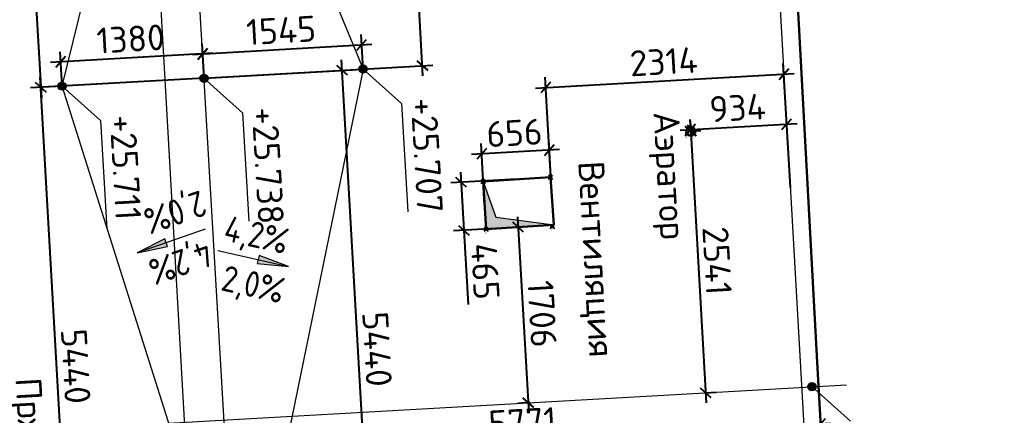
# Model space of a CAD drawing. Header units: metres. Extents: x 107714.2 to 107732.3, y 110797.9 to 110846.2.
# Drawn here: x 107721.78 to 107731.38, y 110833.92 to 110837.76 of the extents above; entities that cross this region are included whole.
import ezdxf

# ---------------------------------------------------------------- set-up
doc = ezdxf.new("R2010")
doc.units = ezdxf.units.M
doc.header["$PDMODE"] = 35
doc.header["$PDSIZE"] = 0.02
doc.linetypes.add('_ШПТ__20_т__2_5__Линия сетки', pattern=[25, 20, -2.5, 0, -2.5])
doc.linetypes.add('CENTER', pattern=[50.8, 31.75, -6.35, 6.35, -6.35])
for name, color, linetype, lineweight in [('Высотные отметки', 7, 'Continuous', 9), ('Линии1', 7, 'Continuous', 30), ('ОСИ', 251, 'CENTER', 18), ('Уклоны в точках', 7, 'Continuous', 9)]:
    doc.layers.add(name, color=color, linetype=linetype, lineweight=lineweight)
doc.layers.add('Слой1', color=7, linetype='Continuous')
doc.styles.add('GOST 2.304 type A', font='isocpeur.ttf')
doc.styles.add('GOST Common_2', font='', dxfattribs={"width": 0.9, "height": 250})
doc.styles.add('ISOCPEUR', font='isocpeur.ttf', dxfattribs={"height": 375})
doc.styles.get("Standard").update_dxf_attribs({"font": 'arial.ttf'})
doc.styles.get('GOST Common_2').set_extended_font_data('GOST Common')
doc.dimstyles.new('ISO-25', dxfattribs={"dimtxt": 0.25, "dimasz": 0.1, "dimexe": 0.1, "dimexo": 0, "dimgap": 0.06, "dimtad": 1, "dimdec": 0, "dimlfac": 1000, "dimtxsty": 'GOST 2.304 type A', "dimblk": 'OBLIQUE', "dimcen": 2.5, "dimdle": 0.1, "dimadec": 0, "dimazin": 0, "dimtfac": 1, "dimtdec": 0, "dimtmove": 0, "dimatfit": 3, "dimfxl": 1, "dimarcsym": 0})

# ---------------------------------------------------------------- blocks, each defined once
blk = doc.blocks.new('_Oblique')
at = {"color": 0, "linetype": 'ByBlock', "lineweight": -2}
blk.add_line((-0.5, -0.5), (0.5, 0.5), dxfattribs=at)
blk = doc.blocks.new('*D133')
at = {"color": 0, "lineweight": -2, "transparency": 16777216}
for p, q in [((107722.1923, 110837.1151), (107721.8869, 110837.0977)), ((107722.3012, 110831.572), (107721.9811, 110837.2032)), ((107723.8884, 110831.7624), (107722.1956, 110831.6661))]:
    blk.add_line(p, q, dxfattribs=at)
at = {"layer": 'Defpoints', "color": 0, "lineweight": 9, "transparency": 16777216}
for p in [(107722.1923, 110837.1151), (107721.9868, 110837.1034), (107723.8884, 110831.7624)]:
    blk.add_point(p, dxfattribs=at)
at = {"color": 0, "lineweight": -2, "transparency": 16777216, "xscale": 0.1, "yscale": 0.1, "zscale": 0.1}
for p, rotation in [((107721.9868, 110837.1034), 93.25304974487426), ((107722.2955, 110831.6718), 273.2530497448743)]:
    blk.add_blockref('_Oblique', p, dxfattribs=dict(at, rotation=rotation))
at = {"color": 0, "lineweight": 9, "transparency": 16777216, "insert": (107722.3258, 110834.3981), "char_height": 0.25, "attachment_point": 5, "rotation": 273.25305, "style": 'GOST 2.304 type A'}
blk.add_mtext('5440', dxfattribs=at)
blk = doc.blocks.new('*D134')
at = {"color": 0, "lineweight": -2, "transparency": 16777216}
for p, q in [((107725.1127, 110837.2811), (107725.0937, 110837.6155)), ((107723.4568, 110837.4223), (107725.1992, 110837.5214)), ((107723.5702, 110837.1904), (107723.551, 110837.5279))]:
    blk.add_line(p, q, dxfattribs=at)
at = {"layer": 'Defpoints', "color": 0, "lineweight": 9, "transparency": 16777216}
for p in [(107725.0993, 110837.5157), (107725.1127, 110837.2811), (107723.5702, 110837.1904)]:
    blk.add_point(p, dxfattribs=at)
at = {"color": 0, "lineweight": -2, "transparency": 16777216, "xscale": 0.1, "yscale": 0.1, "zscale": 0.1}
for p, rotation in [((107725.0993, 110837.5157), 3.253049744874275), ((107723.5567, 110837.428), 183.2530497448743)]:
    blk.add_blockref('_Oblique', p, dxfattribs=dict(at, rotation=rotation))
at = {"color": 0, "lineweight": 9, "transparency": 16777216, "insert": (107724.3175, 110837.6566), "char_height": 0.25, "attachment_point": 5, "rotation": 3.25305, "style": 'GOST 2.304 type A'}
blk.add_mtext('1545', dxfattribs=at)
blk = doc.blocks.new('*D135')
at = {"color": 0, "lineweight": -2, "transparency": 16777216}
for p, q in [((107723.57, 110837.1934), (107723.551, 110837.5279)), ((107723.6565, 110837.4337), (107722.0791, 110837.344)), ((107722.1923, 110837.1151), (107722.1733, 110837.4495))]:
    blk.add_line(p, q, dxfattribs=at)
at = {"layer": 'Defpoints', "color": 0, "lineweight": 9, "transparency": 16777216}
for p in [(107722.1789, 110837.3497), (107722.1923, 110837.1151), (107723.57, 110837.1934)]:
    blk.add_point(p, dxfattribs=at)
at = {"color": 0, "lineweight": -2, "transparency": 16777216, "xscale": 0.1, "yscale": 0.1, "zscale": 0.1}
for p, rotation in [((107722.1789, 110837.3497), 183.2530497448743), ((107723.5567, 110837.428), 3.253049744874268)]:
    blk.add_blockref('_Oblique', p, dxfattribs=dict(at, rotation=rotation))
at = {"color": 0, "lineweight": 9, "transparency": 16777216, "insert": (107722.8573, 110837.5736), "char_height": 0.25, "attachment_point": 5, "rotation": 3.25305, "style": 'GOST 2.304 type A'}
blk.add_mtext('1380', dxfattribs=at)
blk = doc.blocks.new('*D136')
at = {"color": 0, "lineweight": -2, "transparency": 16777216}
for p, q in [((107723.3087, 110841.6486), (107721.6337, 110841.5534)), ((107721.7278, 110841.6589), (107721.9924, 110837.0036)), ((107723.57, 110837.1934), (107721.8869, 110837.0977))]:
    blk.add_line(p, q, dxfattribs=at)
at = {"layer": 'Defpoints', "color": 0, "lineweight": 9, "transparency": 16777216}
for p in [(107723.3087, 110841.6486), (107723.57, 110837.1934), (107721.9868, 110837.1034)]:
    blk.add_point(p, dxfattribs=at)
at = {"color": 0, "lineweight": -2, "transparency": 16777216, "xscale": 0.1, "yscale": 0.1, "zscale": 0.1}
for p, rotation in [((107721.7335, 110841.5591), 93.25304974487426), ((107721.9868, 110837.1034), 273.2530497448743)]:
    blk.add_blockref('_Oblique', p, dxfattribs=dict(at, rotation=rotation))
at = {"color": 0, "lineweight": 9, "transparency": 16777216, "insert": (107722.0448, 110839.3417), "char_height": 0.25, "attachment_point": 5, "rotation": 273.25305, "style": 'GOST 2.304 type A'}
blk.add_mtext('4463', dxfattribs=at)
blk = doc.blocks.new('*D146')
at = {"color": 0, "lineweight": -2, "transparency": 16777216}
for p, q in [((107729.2237, 110836.732), (107729.2172, 110836.8464)), ((107728.1902, 110836.6879), (107729.3227, 110836.7523)), ((107728.2909, 110836.679), (107728.2844, 110836.7934))]:
    blk.add_line(p, q, dxfattribs=at)
at = {"layer": 'Defpoints', "color": 0, "lineweight": 9, "transparency": 16777216}
for p in [(107729.2229, 110836.7466), (107729.2237, 110836.732), (107728.2909, 110836.679, 25.749)]:
    blk.add_point(p, dxfattribs=at)
at = {"color": 0, "lineweight": -2, "transparency": 16777216, "xscale": 0.1, "yscale": 0.1, "zscale": 0.1}
for p, rotation in [((107728.2901, 110836.6936), 183.2530497448743), ((107729.2229, 110836.7466), 3.253049744874275)]:
    blk.add_blockref('_Oblique', p, dxfattribs=dict(at, rotation=rotation))
at = {"color": 0, "lineweight": 9, "transparency": 16777216, "insert": (107728.746, 110836.9048), "char_height": 0.25, "attachment_point": 5, "rotation": 3.25305, "style": 'GOST 2.304 type A'}
blk.add_mtext('934', dxfattribs=at)
blk = doc.blocks.new('*D147')
at = {"color": 0, "lineweight": -2, "transparency": 16777216}
for p, q in [((107728.2852, 110836.7788), (107728.4408, 110834.0423)), ((107728.2909, 110836.679), (107728.3907, 110836.6846)), ((107728.4351, 110834.1421), (107728.5349, 110834.1478))]:
    blk.add_line(p, q, dxfattribs=at)
at = {"layer": 'Defpoints', "color": 0, "lineweight": 9, "transparency": 16777216}
for p in [(107728.2909, 110836.679, 25.749), (107728.4351, 110834.1421), (107728.4351, 110834.1421)]:
    blk.add_point(p, dxfattribs=at)
at = {"color": 0, "lineweight": -2, "transparency": 16777216, "xscale": 0.1, "yscale": 0.1, "zscale": 0.1}
for p, rotation in [((107728.2909, 110836.679), 93.25304974487426), ((107728.4351, 110834.1421), 273.2530497448743)]:
    blk.add_blockref('_Oblique', p, dxfattribs=dict(at, rotation=rotation))
at = {"color": 0, "lineweight": 9, "transparency": 16777216, "insert": (107728.5477, 110835.4211), "char_height": 0.25, "attachment_point": 5, "rotation": 273.25305, "style": 'GOST 2.304 type A'}
blk.add_mtext('2541', dxfattribs=at)
blk = doc.blocks.new('*D152')
at = {"color": 0, "lineweight": -2, "transparency": 16777216}
for p, q in [((107726.6112, 110835.8476), (107726.7193, 110833.9445)), ((107726.6353, 110835.7488), (107726.517, 110835.742)), ((107726.7321, 110834.0454), (107726.6138, 110834.0386))]:
    blk.add_line(p, q, dxfattribs=at)
at = {"layer": 'Defpoints', "color": 0, "lineweight": 9, "transparency": 16777216}
for p in [(107726.6353, 110835.7488), (107726.7137, 110834.0443), (107726.7321, 110834.0454)]:
    blk.add_point(p, dxfattribs=at)
at = {"color": 0, "lineweight": -2, "transparency": 16777216, "xscale": 0.1, "yscale": 0.1, "zscale": 0.1}
for p, rotation in [((107726.6169, 110835.7477), 93.25304974487426), ((107726.7137, 110834.0443), 273.2530497448743)]:
    blk.add_blockref('_Oblique', p, dxfattribs=dict(at, rotation=rotation))
at = {"color": 0, "lineweight": 9, "transparency": 16777216, "insert": (107726.85, 110834.9065), "char_height": 0.25, "attachment_point": 5, "rotation": 273.25305, "style": 'GOST 2.304 type A'}
blk.add_mtext('1706', dxfattribs=at)
blk = doc.blocks.new('*D153')
at = {"color": 0, "lineweight": -2, "transparency": 16777216}
for p, q in [((107729.2577, 110836.133), (107729.1895, 110837.3338)), ((107726.7847, 110837.097), (107729.295, 110837.2396)), ((107726.9471, 110836.0017), (107726.8789, 110837.2025))]:
    blk.add_line(p, q, dxfattribs=at)
at = {"layer": 'Defpoints', "color": 0, "lineweight": 9, "transparency": 16777216}
for p in [(107729.1952, 110837.234), (107729.2577, 110836.133), (107726.9471, 110836.0017)]:
    blk.add_point(p, dxfattribs=at)
at = {"color": 0, "lineweight": -2, "transparency": 16777216, "xscale": 0.1, "yscale": 0.1, "zscale": 0.1}
for p, rotation in [((107729.1952, 110837.234), 3.253049744874275), ((107726.8845, 110837.1026), 183.2530497448743)]:
    blk.add_blockref('_Oblique', p, dxfattribs=dict(at, rotation=rotation))
at = {"color": 0, "lineweight": 9, "transparency": 16777216, "insert": (107728.0293, 110837.353), "char_height": 0.25, "attachment_point": 5, "rotation": 3.25305, "style": 'GOST 2.304 type A'}
blk.add_mtext('2314', dxfattribs=at)
blk = doc.blocks.new('*D154')
at = {"color": 0, "lineweight": -2, "transparency": 16777216}
for p, q in [((107726.0584, 110836.2817), (107726.0904, 110835.7178)), ((107726.6041, 110836.2126), (107725.9642, 110836.1762)), ((107726.634, 110835.7487), (107725.9906, 110835.7121)), ((107726.0904, 110835.7178), (107726.1313, 110834.9989))]:
    blk.add_line(p, q, dxfattribs=at)
at = {"layer": 'Defpoints', "color": 0, "lineweight": 9, "transparency": 16777216}
for p in [(107726.6041, 110836.2126), (107726.0904, 110835.7178), (107726.634, 110835.7487)]:
    blk.add_point(p, dxfattribs=at)
at = {"color": 0, "lineweight": -2, "transparency": 16777216, "xscale": 0.1, "yscale": 0.1, "zscale": 0.1}
for p, rotation in [((107726.064, 110836.1819), 93.25304974487426), ((107726.0904, 110835.7178), 273.2530497448743)]:
    blk.add_blockref('_Oblique', p, dxfattribs=dict(at, rotation=rotation))
at = {"color": 0, "lineweight": 9, "transparency": 16777216, "insert": (107726.2984, 110835.3189), "char_height": 0.25, "attachment_point": 5, "rotation": 273.25305, "style": 'GOST 2.304 type A'}
blk.add_mtext('465', dxfattribs=at)
blk = doc.blocks.new('*D155')
at = {"color": 0, "lineweight": -2, "transparency": 16777216}
for p, q in [((107726.2923, 110835.9596), (107726.2583, 110836.5583)), ((107726.9471, 110836.0017), (107726.9134, 110836.5955)), ((107727.0189, 110836.5014), (107726.1641, 110836.4528))]:
    blk.add_line(p, q, dxfattribs=at)
at = {"layer": 'Defpoints', "color": 0, "lineweight": 9, "transparency": 16777216}
for p in [(107726.264, 110836.4585), (107726.9471, 110836.0017), (107726.2923, 110835.9596)]:
    blk.add_point(p, dxfattribs=at)
at = {"color": 0, "lineweight": -2, "transparency": 16777216, "xscale": 0.1, "yscale": 0.1, "zscale": 0.1}
for p, rotation in [((107726.919, 110836.4957), 3.253049744874268), ((107726.264, 110836.4585), 183.2530497448743)]:
    blk.add_blockref('_Oblique', p, dxfattribs=dict(at, rotation=rotation))
at = {"color": 0, "lineweight": 9, "transparency": 16777216, "insert": (107726.581, 110836.6618), "char_height": 0.25, "attachment_point": 5, "rotation": 3.25305, "style": 'GOST 2.304 type A'}
blk.add_mtext('656', dxfattribs=at)
blk = doc.blocks.new('*D174')
at = {"color": 0, "lineweight": -2, "transparency": 16777216}
for p, q in [((107729.6505, 110832.0901), (107729.5454, 110833.9393)), ((107723.6891, 110833.5063), (107729.651, 110833.8452)), ((107723.8884, 110831.7624), (107723.7833, 110833.6118))]:
    blk.add_line(p, q, dxfattribs=at)
at = {"layer": 'Defpoints', "color": 0, "lineweight": 9, "transparency": 16777216}
for p in [(107729.5511, 110833.8395), (107729.6505, 110832.0901), (107723.8884, 110831.7624)]:
    blk.add_point(p, dxfattribs=at)
at = {"color": 0, "lineweight": -2, "transparency": 16777216, "xscale": 0.1, "yscale": 0.1, "zscale": 0.1}
for p, rotation in [((107729.5511, 110833.8395), 3.253049744874275), ((107723.789, 110833.512), 183.2530497448743)]:
    blk.add_blockref('_Oblique', p, dxfattribs=dict(at, rotation=rotation))
at = {"color": 0, "lineweight": 9, "transparency": 16777216, "insert": (107726.6596, 110833.8604), "char_height": 0.25, "attachment_point": 5, "rotation": 3.25305, "style": 'GOST 2.304 type A'}
blk.add_mtext('5771', dxfattribs=at)
blk = doc.blocks.new('*D176')
at = {"color": 0, "lineweight": -2, "transparency": 16777216}
for p, q in [((107725.2245, 110831.7381), (107724.9044, 110837.3694)), ((107723.57, 110837.1934), (107725.0099, 110837.2752)), ((107723.8884, 110831.7624), (107725.3187, 110831.8437))]:
    blk.add_line(p, q, dxfattribs=at)
at = {"layer": 'Defpoints', "color": 0, "lineweight": 9, "transparency": 16777216}
for p in [(107724.9101, 110837.2696), (107723.57, 110837.1934), (107723.8884, 110831.7624)]:
    blk.add_point(p, dxfattribs=at)
at = {"color": 0, "lineweight": -2, "transparency": 16777216, "xscale": 0.1, "yscale": 0.1, "zscale": 0.1}
for p, rotation in [((107724.9101, 110837.2696), 93.25304974487426), ((107725.2188, 110831.838), 273.2530497448743)]:
    blk.add_blockref('_Oblique', p, dxfattribs=dict(at, rotation=rotation))
at = {"color": 0, "lineweight": 9, "transparency": 16777216, "insert": (107725.2492, 110834.5643), "char_height": 0.25, "attachment_point": 5, "rotation": 273.25305, "style": 'GOST 2.304 type A'}
blk.add_mtext('5440', dxfattribs=at)
blk = doc.blocks.new('*D177')
at = {"color": 0, "lineweight": -2, "transparency": 16777216}
for p, q in [((107725.6941, 110837.214), (107725.4295, 110841.8693)), ((107723.3087, 110841.6486), (107725.535, 110841.7752)), ((107723.57, 110837.1934), (107725.7882, 110837.3195))]:
    blk.add_line(p, q, dxfattribs=at)
at = {"layer": 'Defpoints', "color": 0, "lineweight": 9, "transparency": 16777216}
for p in [(107725.4351, 110841.7695), (107723.3087, 110841.6486), (107723.57, 110837.1934)]:
    blk.add_point(p, dxfattribs=at)
at = {"color": 0, "lineweight": -2, "transparency": 16777216, "xscale": 0.1, "yscale": 0.1, "zscale": 0.1}
for p, rotation in [((107725.4351, 110841.7695), 93.25304974487426), ((107725.6884, 110837.3138), 273.2530497448743)]:
    blk.add_blockref('_Oblique', p, dxfattribs=dict(at, rotation=rotation))
at = {"color": 0, "lineweight": 9, "transparency": 16777216, "insert": (107725.7465, 110839.5521), "char_height": 0.25, "attachment_point": 5, "rotation": 273.25305, "style": 'GOST 2.304 type A'}
blk.add_mtext('4463', dxfattribs=at)

msp = doc.modelspace()

# ---------------------------------------------------------------- hatches: boundary and pattern name
at = {"lineweight": 9}
h = msp.add_hatch(color=256, dxfattribs=at)
h.dxf.hatch_style = 1
h.paths.add_polyline_path([(107726.9627, 110835.7698), (107726.4017, 110835.8441), (107726.2768, 110836.1916), (107726.3079, 110835.7277)])
at = {"layer": 'Высотные отметки', "lineweight": 20}
h = msp.add_hatch(color=256, dxfattribs=at)
edge = h.paths.add_edge_path(flags=0)
edge.add_arc((107725.1127, 110837.2811), 0.04, -86.74695, 273.25305)
h = msp.add_hatch(color=256, dxfattribs=at)
edge = h.paths.add_edge_path(flags=0)
edge.add_arc((107723.5702, 110837.1904), 0.04, -86.74695, 273.25305)
h = msp.add_hatch(color=256, dxfattribs=at)
edge = h.paths.add_edge_path(flags=0)
edge.add_arc((107722.1923, 110837.1151), 0.04, -86.74695, 273.25305)
h = msp.add_hatch(color=256, dxfattribs=at)
edge = h.paths.add_edge_path(flags=0)
edge.add_arc((107729.4666, 110834.2008), 0.04, -86.74695, 273.25305)
at = {"layer": 'Уклоны в точках', "lineweight": 20}
for points in [[(107722.9204, 110835.5), (107723.2168, 110835.5609), (107723.191, 110835.6355)], [(107724.3884, 110835.3676), (107724.1042, 110835.4716), (107724.087, 110835.3945)]]:
    msp.add_hatch(color=256, dxfattribs=at).paths.add_polyline_path(points, flags=0)

# ---------------------------------------------------------------- linework, layer by layer
at = {"lineweight": 9}
for points in [[(107723.8884, 110831.7624), (107722.1923, 110837.1151), (107723.3087, 110841.6486), (107722.0934, 110844.0032)], [(107723.8884, 110831.7624), (107723.3087, 110841.6486)], [(107723.3087, 110841.6486), (107725.1127, 110837.2811)], [(107726.2768, 110836.1916), (107726.4017, 110835.8441), (107726.9627, 110835.7698)]]:
    msp.add_lwpolyline(points, dxfattribs=at)
at = {"lineweight": 9, "elevation": 25.7073}
for points in [[(107725.1127, 110837.2811), (107722.1923, 110837.1151)], [(107725.1127, 110837.2811), (107723.9827, 110831.7551)]]:
    msp.add_lwpolyline(points, dxfattribs=at)
at = {"layer": 'Высотные отметки'}
for p, q in [((107725.1127, 110837.2811, 25.7073), (107725.4871, 110836.9469, 25.7073)), ((107722.1923, 110837.1151), (107722.5667, 110836.7809)), ((107723.5702, 110837.1904), (107723.9446, 110836.8562)), ((107725.4871, 110836.9469, 25.7073), (107725.5468, 110835.896, 25.7073)), ((107723.9446, 110836.8562), (107724.0043, 110835.8053)), ((107722.5667, 110836.7809), (107722.6264, 110835.7301)), ((107729.4666, 110834.2008), (107729.841, 110833.8666))]:
    msp.add_line(p, q, dxfattribs=at)
at = {"layer": 'Высотные отметки', "lineweight": 20}
for centre in [(107725.1127, 110837.2811, 25.7073), (107723.5702, 110837.1904), (107722.1923, 110837.1151), (107729.4666, 110834.2008)]:
    msp.add_circle(centre, 0.04, dxfattribs=at)
at = {"layer": 'Линии1'}
msp.add_lwpolyline([(107728.9887, 110844.3874), (107729.2487, 110839.3862), (107729.5202, 110834.3812), (107729.7929, 110829.5884), (107724.6326, 110829.3468), (107717.5097, 110828.8973), (107717.2842, 110833.2892), (107717.007, 110838.2211), (107716.6987, 110843.6966), (107720.0244, 110843.8801), (107722.5482, 110844.0303), (107723.9174, 110844.1052)], close=True, dxfattribs=at)
at = {"layer": 'Линии1', "elevation": 25.749}
msp.add_lwpolyline([(107728.3331, 110836.679), (107728.3329, 110836.6826), (107728.3324, 110836.6862), (107728.3317, 110836.6897), (107728.3306, 110836.6932), (107728.3292, 110836.6966), (107728.3276, 110836.6998), (107728.3256, 110836.7029), (107728.3235, 110836.7058), (107728.321, 110836.7085), (107728.3184, 110836.7109), (107728.3155, 110836.7132), (107728.3125, 110836.7152), (107728.3093, 110836.7169), (107728.306, 110836.7183), (107728.3025, 110836.7195), (107728.299, 110836.7203), (107728.2954, 110836.7209), (107728.2918, 110836.7211), (107728.2882, 110836.721), (107728.2846, 110836.7207), (107728.281, 110836.72), (107728.2775, 110836.719), (107728.2741, 110836.7177), (107728.2709, 110836.7161), (107728.2678, 110836.7142), (107728.2648, 110836.7121), (107728.2621, 110836.7097), (107728.2595, 110836.7071), (107728.2572, 110836.7043), (107728.2552, 110836.7013), (107728.2534, 110836.6982), (107728.2519, 110836.6949), (107728.2506, 110836.6915), (107728.2497, 110836.688), (107728.2491, 110836.6844), (107728.2488, 110836.6808), (107728.2488, 110836.6772), (107728.2491, 110836.6735), (107728.2497, 110836.67), (107728.2506, 110836.6665), (107728.2519, 110836.663), (107728.2534, 110836.6597), (107728.2552, 110836.6566), (107728.2572, 110836.6536), (107728.2595, 110836.6508), (107728.2621, 110836.6482), (107728.2648, 110836.6458), (107728.2678, 110836.6437), (107728.2709, 110836.6419), (107728.2741, 110836.6403), (107728.2775, 110836.639), (107728.281, 110836.638), (107728.2846, 110836.6373), (107728.2882, 110836.6369), (107728.2918, 110836.6368), (107728.2954, 110836.637), (107728.299, 110836.6376), (107728.3025, 110836.6384), (107728.306, 110836.6396), (107728.3093, 110836.641), (107728.3125, 110836.6427), (107728.3155, 110836.6447), (107728.3184, 110836.647), (107728.321, 110836.6495), (107728.3235, 110836.6522), (107728.3256, 110836.6551), (107728.3276, 110836.6581), (107728.3292, 110836.6614), (107728.3306, 110836.6647), (107728.3317, 110836.6682), (107728.3324, 110836.6717), (107728.3329, 110836.6753), (107728.3331, 110836.679)], dxfattribs=at)
at = {"layer": 'Линии1'}
msp.add_lwpolyline([(107726.9627, 110835.7698), (107726.9315, 110836.2336), (107726.2768, 110836.1916), (107726.3079, 110835.7277), (107726.9627, 110835.7698)], dxfattribs=at)
msp.add_circle((107728.2909, 110836.679, 25.749), 0.0422, dxfattribs=at)
at = {"layer": 'ОСИ', "linetype": '_ШПТ__20_т__2_5__Линия сетки', "lineweight": 5}
for p, q in [((107728.735, 110845.3308), (107731.3809, 110798.7777)), ((107722.7446, 110844.9904), (107725.3906, 110798.4372)), ((107715.6173, 110833.4136), (107729.8011, 110834.2198))]:
    msp.add_line(p, q, dxfattribs=at)
at = {"layer": 'Слой1'}
for p in [(107728.2768, 110836.7187, 25.7463), (107728.2566, 110836.6544, 25.747), (107728.3246, 110836.6536, 25.7537), (107726.9315, 110836.2336, 25.7354), (107726.2768, 110836.1916, 25.7172), (107726.9483, 110835.756, 25.7407), (107726.3079, 110835.7277, 25.7218)]:
    msp.add_point(p, dxfattribs=at)
at = {"layer": 'Уклоны в точках'}
for p, q in [((107723.5819, 110835.7291), (107722.9204, 110835.5)), ((107723.7053, 110835.5203), (107724.3884, 110835.3676))]:
    msp.add_line(p, q, dxfattribs=at)
at = {"layer": 'Уклоны в точках', "lineweight": 20}
for p, q in [((107723.191, 110835.6355), (107722.9204, 110835.5)), ((107723.2168, 110835.5609), (107723.191, 110835.6355)), ((107722.9204, 110835.5), (107723.2168, 110835.5609)), ((107724.1042, 110835.4716), (107724.087, 110835.3945)), ((107724.087, 110835.3945), (107724.3884, 110835.3676)), ((107724.3884, 110835.3676), (107724.1042, 110835.4716))]:
    msp.add_line(p, q, dxfattribs=at)

# ---------------------------------------------------------------- texts
at = {"char_height": 0.25, "width": 1.266666, "attachment_point": 1, "rotation": 273.25305, "style": 'ISOCPEUR'}
for s, insert in [('+25.707', (107725.8246, 110837.0089, -3.4683)), ('+25.738', (107724.2821, 110836.9182, -29.1756)), ('Аэратор', (107728.1785, 110836.8764)), ('+25.711', (107722.9042, 110836.8429, -29.1756)), ('Вентиляция', (107727.4492, 110836.3962))]:
    msp.add_mtext(s, dxfattribs=dict(at, insert=insert))
at = {"color": 1, "insert": (107721.9884, 110834.2956, 24.5782), "char_height": 0.25, "width": 2.006311, "attachment_point": 1, "rotation": 273.25305, "style": 'ISOCPEUR'}
msp.add_mtext('Прходка под провода', dxfattribs=at)
at = {"layer": 'Слой1', "char_height": 0.01, "rotation": 273.25305}
for s, insert, width, attachment_point in [(' 25.747', (107728.2566, 110836.6544, 25.747), 0.56, 1), (' 148', (107728.2566, 110836.6544, 25.747), 0.4, 7), (' 25.746', (107728.2768, 110836.7187, 25.7463), 0.56, 1), (' 147', (107728.2768, 110836.7187, 25.7463), 0.4, 7), (' 25.754', (107728.3246, 110836.6536, 25.7537), 0.56, 1), (' 149', (107728.3246, 110836.6536, 25.7537), 0.4, 7), (' 25.717', (107726.2768, 110836.1916, 25.7172), 0.56, 1), (' 126', (107726.2768, 110836.1916, 25.7172), 0.4, 7), (' 25.735', (107726.9315, 110836.2336, 25.7354), 0.56, 1), (' 125', (107726.9315, 110836.2336, 25.7354), 0.4, 7), (' 25.722', (107726.3079, 110835.7277, 25.7218), 0.56, 1), (' 127', (107726.3079, 110835.7277, 25.7218), 0.4, 7), (' 25.741', (107726.9483, 110835.756, 25.7407), 0.56, 1), (' 124', (107726.9483, 110835.756, 25.7407), 0.4, 7)]:
    msp.add_mtext(s, dxfattribs=dict(at, insert=insert, width=width, attachment_point=attachment_point))
at = {"layer": 'Уклоны в точках', "char_height": 0.25, "width": 0.790474, "attachment_point": 1, "line_spacing_factor": 1.022761, "style": 'GOST Common_2'}
for s, insert, rotation in [('2,0%', (107723.617, 110835.8724), 199.10725), ('4,2%', (107723.8032, 110835.8639), 347.39885), ('4,2%', (107723.6791, 110835.3853), 199.10725), ('2,0%', (107723.7779, 110835.3818), 347.39885)]:
    msp.add_mtext(s, dxfattribs=dict(at, insert=insert, rotation=rotation))

# ---------------------------------------------------------------- dimensions: what is measured, and where the dimension line sits
at = {"lineweight": 9}
for base, p1, p2, angle, picture, middle in [((107725.4351, 110841.7695), (107723.57, 110837.1934), (107723.3087, 110841.6486), 273.25305, '*D177', (107725.7465, 110839.5521)), ((107721.9868, 110837.1034), (107723.3087, 110841.6486), (107723.57, 110837.1934), 273.25305, '*D136', (107722.0448, 110839.3417)), ((107725.0993, 110837.5157), (107723.5702, 110837.1904), (107725.1127, 110837.2811), 3.25305, '*D134', (107724.3175, 110837.6566)), ((107722.1789, 110837.3497), (107723.57, 110837.1934), (107722.1923, 110837.1151), 3.25305, '*D135', (107722.8573, 110837.5736)), ((107729.1952, 110837.234), (107726.9471, 110836.0017), (107729.2577, 110836.133), 3.25305, '*D153', (107728.0293, 110837.353)), ((107724.9101, 110837.2696), (107723.8884, 110831.7624), (107723.57, 110837.1934), 273.25305, '*D176', (107725.2492, 110834.5643)), ((107729.2229, 110836.7466), (107728.2909, 110836.679, 25.749), (107729.2237, 110836.732), 3.25305, '*D146', (107728.746, 110836.9048)), ((107726.264, 110836.4585), (107726.9471, 110836.0017), (107726.2923, 110835.9596), 3.25305, '*D155', (107726.581, 110836.6618)), ((107728.4351, 110834.1421), (107728.2909, 110836.679, 25.749), (107728.4351, 110834.1421), 273.25305, '*D147', (107728.5477, 110835.4211)), ((107726.0904, 110835.7178), (107726.6041, 110836.2126), (107726.634, 110835.7487), 273.25305, '*D154', (107726.2984, 110835.3189)), ((107726.7137, 110834.0443), (107726.6353, 110835.7488), (107726.7321, 110834.0454), 273.25305, '*D152', (107726.85, 110834.9065)), ((107729.5511, 110833.8395), (107723.8884, 110831.7624), (107729.6505, 110832.0901), 3.25305, '*D174', (107726.6596, 110833.8604))]:
    dim = msp.add_linear_dim(base=base, p1=p1, p2=p2, angle=angle, dimstyle='ISO-25', dxfattribs=at)
    dim.commit()
    dim.dimension.update_dxf_attribs({"geometry": picture, "text_midpoint": middle})
dim = msp.add_linear_dim(base=(107721.9868, 110837.1034), p1=(107723.8884, 110831.7624), p2=(107722.1923, 110837.1151), angle=273.25305, dimstyle='ISO-25', override={"dimtmove": 1}, dxfattribs=at)
dim.commit()
dim.dimension.update_dxf_attribs({"geometry": '*D133', "text_midpoint": (107722.3258, 110834.3981)})

doc.saveas('drawing.dxf')
